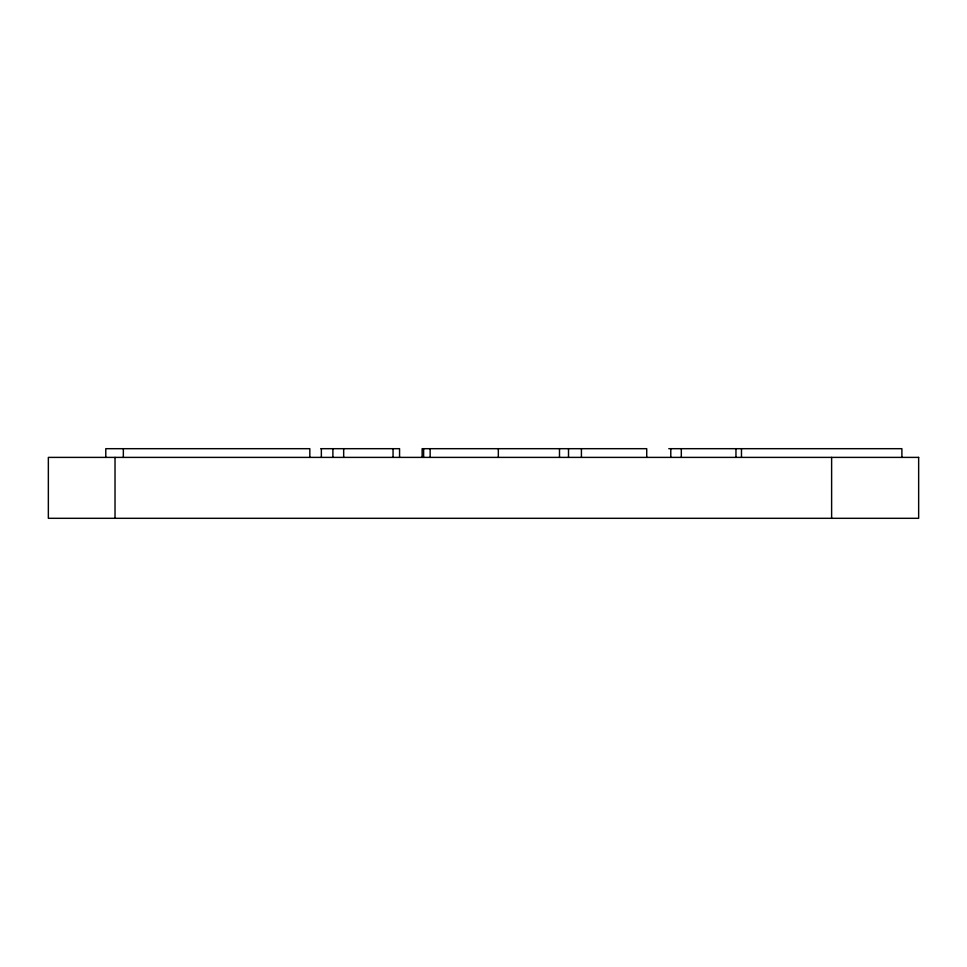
<?xml version="1.0" encoding="UTF-8"?>
<svg xmlns="http://www.w3.org/2000/svg" width="967" height="967" viewBox="0 0 967 967"><rect width="100%" height="100%" fill="white"/><g stroke="black" fill="none" stroke-linecap="round" stroke-linejoin="round"><path stroke-width="1.45" d="M320.863 448.688L399.564 448.688L399.564 457.391M668.777 448.688L901.897 448.688L901.897 457.391M831.62 457.391L831.62 518.312M741.471 448.688L741.471 457.391M735.96 448.688L735.96 457.391M681.312 448.688L681.312 457.391M670.784 448.688L670.784 457.391M646.73 457.391L646.73 448.688L422.132 448.688L422.132 457.391M581.421 448.688L581.421 457.391M568.511 448.688L568.511 457.391M559.494 448.688L559.494 457.391M498.331 448.688L498.331 457.391M430.146 448.688L430.146 457.391M423.631 448.688L423.631 457.391M393.049 448.688L393.049 457.391M343.672 448.688L343.672 457.391M332.89 448.688L332.89 457.391M321.358 448.688L321.358 457.391M309.827 457.391L309.827 448.688L105.79 448.688L105.79 457.391M123.341 448.688L123.341 457.391M115.025 457.391L115.025 518.312M918.65 457.391L48.35 457.391L48.35 518.312L918.65 518.312L918.65 457.391"/></g></svg>
